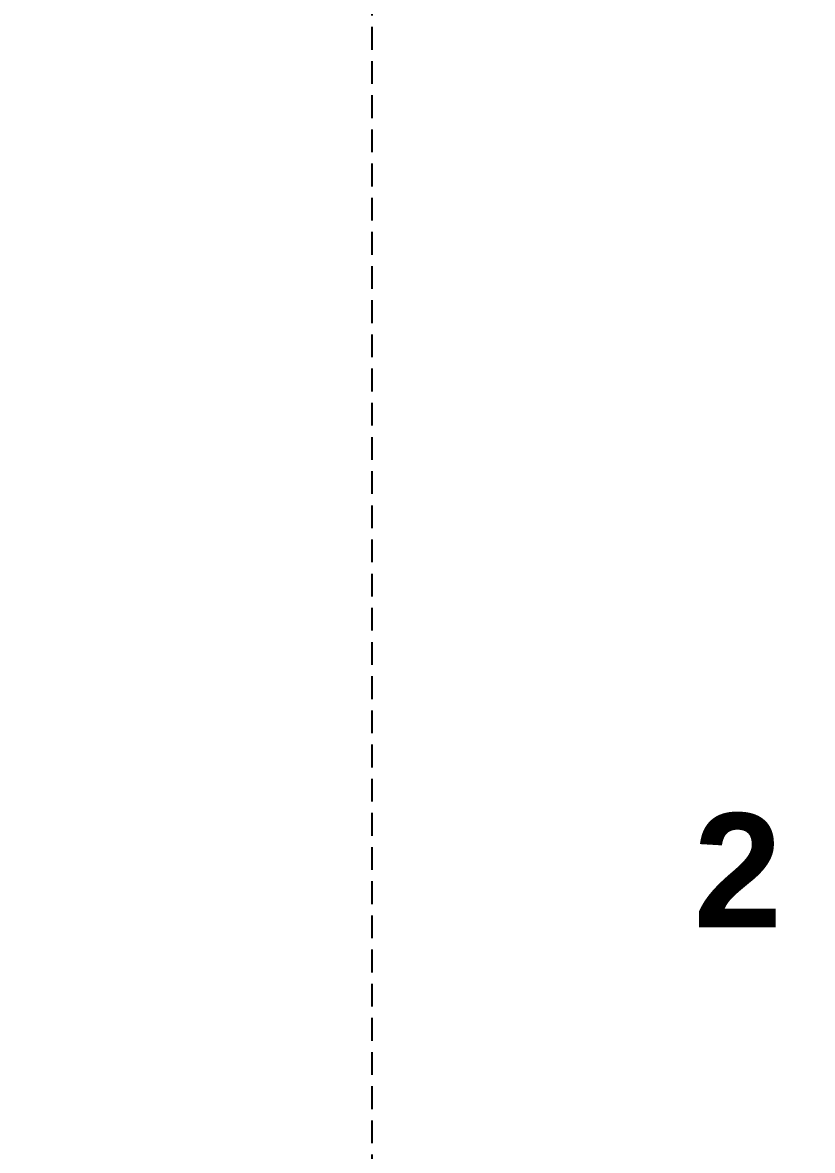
# Model space of a CAD drawing. Header units: metres. Extents: x 529352 to 529741, y 2674804 to 2675132.
# Drawn here: x 529561.67 to 529579.01, y 2674982.29 to 2675007.04 of the extents above; entities that cross this region are included whole.
import ezdxf
from ezdxf.enums import TextEntityAlignment as Align

# ---------------------------------------------------------------- set-up
doc = ezdxf.new("R2010")
doc.units = ezdxf.units.M
doc.linetypes.add('DASHED', pattern=[0.75, 0.5, -0.25])
for name, color, linetype in [('300mm Hume Pipe', 74, 'Continuous'), ('IDT', 7, 'Continuous'), ('Section Marking BL-11', 2, 'Continuous')]:
    doc.layers.add(name, color=color, linetype=linetype)
doc.styles.add('BoldTextStyle', font='arialbd.ttf')

# ---------------------------------------------------------------- blocks, each defined once
blk = doc.blocks.new('IDT')
at = {"layer": 'IDT', "color": 243, "linetype": 'DASHED'}
blk.add_lwpolyline([(45.5, 32.586), (45.5, -4.032), (0, -4.032), (0, 32.586)], close=True, dxfattribs=at)

msp = doc.modelspace()

# ---------------------------------------------------------------- hatches: boundary and pattern name
at = {"layer": '300mm Hume Pipe'}
h = msp.add_hatch(dxfattribs=at)
h.set_pattern_fill('ANSI37', color=74, scale=0.1, angle=-90)
h.set_pattern_definition([(315, (-2145464.2613, 3205197.27235), (0.224506403027, 0.224506403027), []), (45, (-2145464.2613, 3205197.27235), (-0.224506403027, 0.224506403027), [])])
edge = h.paths.add_edge_path()
edge.add_line((529580.216, 2675012.489), (529541.15, 2675012.489))
edge.add_arc((529541.15, 2675011.589), 0.9, 90, 180)
edge.add_line((529540.25, 2675011.589), (529540.25, 2675005.726))
edge.add_line((529540.25, 2675005.726), (529540.55, 2675005.726))
edge.add_line((529540.55, 2675005.726), (529540.55, 2675011.289))
edge.add_arc((529541.45, 2675011.289), 0.9, 90, 180, ccw=False)
edge.add_line((529541.45, 2675012.189), (529580.216, 2675012.189))
edge.add_line((529580.216, 2675012.189), (529580.216, 2675012.489))

# ---------------------------------------------------------------- block references
at = {"layer": 'IDT', "color": 8, "rotation": 180}
msp.add_blockref('IDT', (529569.339, 2675014.163), dxfattribs=at)

# ---------------------------------------------------------------- texts
at = {"layer": 'Section Marking BL-11', "color": 94, "true_color": 0x00a500, "style": 'BoldTextStyle'}
msp.add_text('2', height=2.5, dxfattribs=at).set_placement((529577.367, 2674988.437), align=Align.MIDDLE_CENTER)

doc.saveas('drawing.dxf')
